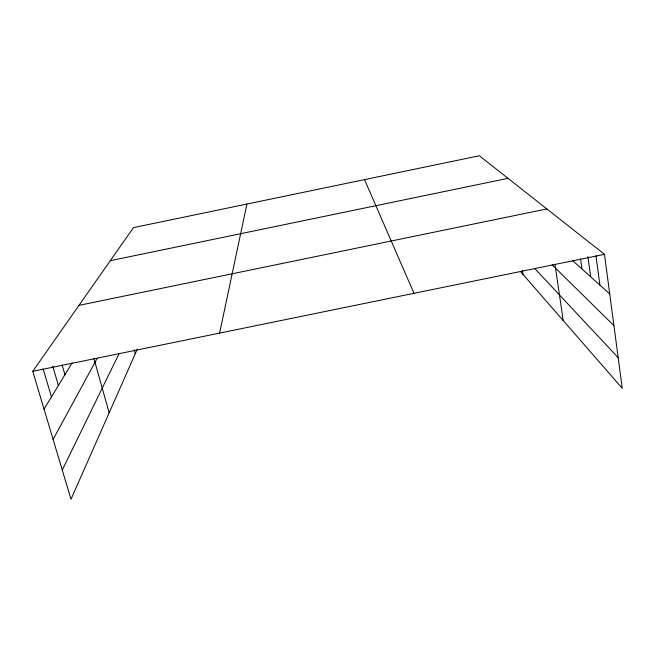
<?xml version="1.0" encoding="UTF-8"?>
<svg xmlns="http://www.w3.org/2000/svg" width="655" height="655" viewBox="0 0 655 655"><rect width="100%" height="100%" fill="white"/><g stroke="black" fill="none" stroke-linecap="round" stroke-linejoin="round"><path stroke-width="0.98" d="M219.605 333.1L246.927 204.049M137.288 349.14L71.01 499.241L32.75 371.344L133.448 227.629L479.337 155.759L604.475 254.328L622.25 388.317L520.496 271.538M62.266 470.02L119.145 353.503M53.104 439.382L97.243 358.211M44.049 409.113L72.132 362.845M110.277 260.698L508.01 178.34M78.985 305.361L546.843 208.937M32.75 371.344L604.475 254.328M572.339 260.338L609.723 293.915M552.1 264.776L613.932 325.625M534.685 268.46L618.189 357.712M364.524 179.609L413.985 293.317M43.14 368.896L51.442 396.938M52.728 366.137L58.401 385.476M62.151 364.982L64.96 374.668M93.886 358.449L109.164 412.838M134.218 349.811L135.266 353.708M522.354 270.368L522.977 274.388M554.957 264.235L563.218 320.565M580.559 258.881L581.967 268.984M587.895 256.588L590.671 276.795M595.944 255.745L599.906 285.097"/></g></svg>
